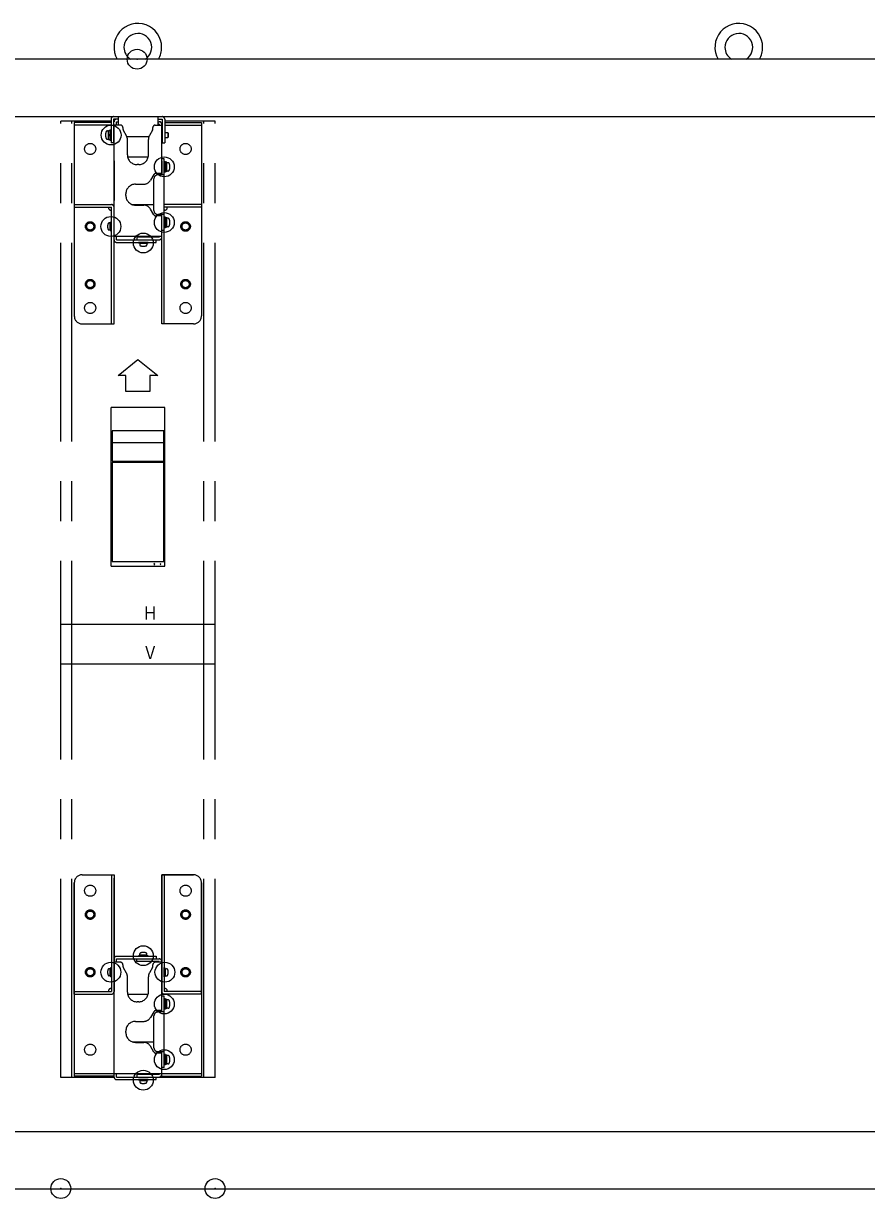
# Model space of a CAD drawing. Units: millimetres on the paper. Extents: x -384 to 384, y -238 to 239.
# Drawn here: x -99.58 to -78.37, y 176.8 to 206.36 of the extents above; entities that cross this region are included whole.
import ezdxf
from ezdxf.enums import TextEntityAlignment as Align

# ---------------------------------------------------------------- set-up
doc = ezdxf.new("R2010")
doc.units = ezdxf.units.MM
doc.header["$PDMODE"] = 32
doc.header["$PDSIZE"] = 0.5
doc.linetypes.add('CHAIN1', pattern=[8, 5, -1, 1, -1])
doc.layers.add('0-1_GAIKEI', color=7, linetype='Continuous')
doc.layers.add('0-6_DEFPOINTS', color=7, linetype='Continuous')
doc.styles.add('ＭＳ ゴシック', font='')
doc.styles.get('ＭＳ ゴシック').set_extended_font_data('MS Gothic')

msp = doc.modelspace()

# ---------------------------------------------------------------- linework, layer by layer
at = {"layer": '0-1_GAIKEI'}
for p, q in [((-57.523, 205.464), (-105.643, 205.464)), ((-58.889, 204.018), (-104.277, 204.018)), ((-105.623, 178.49), (-57.543, 178.49))]:
    msp.add_line(p, q, dxfattribs=at)
at = {"layer": '0-1_GAIKEI', "color": 1, "linetype": 'CHAIN1'}
for p, q in [((-97.377, 203.956), (-97.377, 203.356)), ((-97.377, 203.956), (-97.377, 203.356)), ((-97.313, 204.02), (-96.093, 204.02)), ((-97.313, 203.956), (-97.313, 203.356)), ((-97.203, 203.956), (-97.313, 203.956)), ((-97.203, 204.02), (-97.203, 203.806)), ((-97.203, 204.02), (-97.203, 203.806)), ((-96.203, 204.02), (-96.203, 203.806)), ((-96.203, 203.956), (-96.093, 203.956)), ((-96.093, 203.956), (-96.093, 203.356)), ((-96.029, 203.956), (-96.029, 203.356)), ((-98.643, 179.846), (-98.643, 203.906)), ((-97.377, 203.906), (-98.643, 203.906)), ((-98.363, 179.846), (-98.363, 203.906)), ((-98.303, 203.87), (-98.303, 199.006)), ((-97.377, 203.87), (-98.303, 203.87)), ((-97.377, 203.806), (-98.303, 203.806)), ((-97.469, 203.661), (-97.439, 203.661)), ((-97.439, 203.671), (-97.409, 203.671)), ((-97.439, 203.441), (-97.439, 203.671)), ((-97.409, 203.686), (-97.409, 203.426)), ((-97.409, 203.686), (-97.377, 203.686)), ((-97.377, 203.686), (-97.377, 203.426)), ((-97.139, 203.806), (-97.313, 203.806)), ((-97.303, 198.806), (-97.303, 203.892)), ((-97.239, 203.892), (-97.203, 203.892)), ((-97.239, 203.806), (-97.239, 203.892)), ((-97.079, 203.743), (-97.079, 203.706)), ((-97.071, 203.676), (-96.994, 203.542)), ((-96.335, 203.676), (-96.412, 203.542)), ((-96.327, 203.706), (-96.327, 203.743)), ((-96.267, 203.806), (-96.093, 203.806)), ((-96.203, 203.892), (-96.167, 203.892)), ((-96.167, 203.828), (-96.203, 203.828)), ((-96.167, 203.828), (-96.167, 203.806)), ((-96.103, 202.556), (-96.103, 203.828)), ((-94.763, 203.906), (-96.029, 203.906)), ((-96.029, 203.87), (-95.103, 203.87)), ((-96.029, 203.806), (-95.103, 203.806)), ((-95.103, 203.87), (-95.103, 199.006)), ((-95.043, 179.846), (-95.043, 203.906)), ((-94.763, 179.846), (-94.763, 203.906)), ((-97.469, 203.451), (-97.439, 203.451)), ((-97.439, 203.55), (-97.409, 203.58)), ((-97.439, 203.531), (-97.409, 203.561)), ((-97.439, 203.441), (-97.409, 203.441)), ((-97.409, 203.426), (-97.377, 203.426)), ((-96.981, 203.516), (-96.425, 203.516)), ((-96.967, 203.056), (-96.967, 203.442)), ((-96.439, 203.056), (-96.439, 203.442)), ((-96.029, 203.616), (-95.949, 203.616)), ((-96.029, 203.496), (-95.949, 203.496)), ((-95.949, 203.616), (-95.939, 203.606)), ((-95.939, 203.606), (-95.939, 203.506)), ((-97.313, 203.356), (-97.377, 203.356)), ((-96.093, 203.356), (-96.029, 203.356)), ((-97.303, 202.906), (-97.303, 201.906)), ((-96.962, 203.006), (-96.444, 203.006)), ((-96.683, 202.812), (-96.723, 202.812)), ((-96.103, 202.556), (-96.103, 202.956)), ((-96.039, 202.956), (-96.103, 202.956)), ((-96.103, 202.906), (-96.103, 202.556)), ((-96.039, 201.156), (-96.039, 202.956)), ((-96.039, 202.886), (-96.039, 202.626)), ((-96.007, 202.886), (-96.039, 202.886)), ((-96.007, 202.886), (-96.007, 202.626)), ((-95.977, 202.871), (-96.007, 202.871)), ((-95.977, 202.75), (-96.007, 202.78)), ((-95.977, 202.641), (-95.977, 202.871)), ((-95.946, 202.861), (-95.977, 202.861)), ((-96.3, 202.562), (-96.385, 202.418)), ((-96.103, 202.592), (-96.248, 202.592)), ((-96.039, 202.556), (-96.199, 202.556)), ((-96.167, 202.556), (-96.167, 202.592)), ((-96.007, 202.626), (-96.039, 202.626)), ((-95.977, 202.731), (-96.007, 202.761)), ((-95.977, 202.641), (-96.007, 202.641)), ((-95.946, 202.651), (-95.977, 202.651)), ((-96.763, 202.32), (-96.557, 202.32)), ((-96.299, 201.656), (-96.299, 202.456)), ((-97.007, 202.036), (-97.007, 202.076)), ((-98.303, 201.806), (-97.367, 201.806)), ((-98.303, 201.806), (-98.303, 199.006)), ((-98.303, 201.742), (-97.367, 201.742)), ((-97.443, 201.726), (-97.443, 201.742)), ((-97.383, 201.666), (-97.367, 201.666)), ((-97.367, 198.806), (-97.367, 201.742)), ((-97.367, 201.666), (-97.367, 201.742)), ((-97.303, 198.806), (-97.303, 201.742)), ((-96.844, 201.806), (-96.299, 201.806)), ((-96.763, 201.792), (-96.557, 201.792)), ((-96.3, 201.549), (-96.385, 201.693)), ((-95.103, 201.806), (-96.039, 201.806)), ((-96.039, 198.806), (-96.039, 201.742)), ((-95.103, 201.742), (-96.039, 201.742)), ((-96.039, 201.666), (-96.039, 201.742)), ((-96.023, 201.666), (-96.039, 201.666)), ((-95.963, 201.726), (-95.963, 201.742)), ((-95.103, 201.806), (-95.103, 199.006)), ((-97.399, 201.346), (-97.427, 201.344)), ((-97.399, 201.166), (-97.399, 201.346)), ((-97.383, 201.346), (-97.399, 201.346)), ((-97.383, 201.136), (-97.383, 201.376)), ((-97.383, 201.376), (-97.367, 201.376)), ((-97.383, 201.166), (-97.383, 201.346)), ((-97.367, 201.136), (-97.367, 201.376)), ((-96.103, 201.52), (-96.248, 201.52)), ((-96.039, 201.556), (-96.199, 201.556)), ((-96.167, 201.52), (-96.167, 201.556)), ((-96.103, 198.806), (-96.103, 201.556)), ((-96.103, 198.806), (-96.103, 201.556)), ((-96.103, 201.156), (-96.103, 201.556)), ((-96.039, 201.486), (-96.039, 201.226)), ((-96.007, 201.486), (-96.039, 201.486)), ((-96.007, 201.486), (-96.007, 201.226)), ((-95.977, 201.471), (-96.007, 201.471)), ((-95.977, 201.35), (-96.007, 201.38)), ((-95.977, 201.331), (-96.007, 201.361)), ((-95.977, 201.241), (-95.977, 201.471)), ((-95.946, 201.461), (-95.977, 201.461)), ((-97.399, 201.166), (-97.427, 201.167)), ((-97.399, 201.26), (-97.383, 201.282)), ((-97.399, 201.225), (-97.383, 201.248)), ((-97.383, 201.166), (-97.399, 201.166)), ((-97.383, 201.136), (-97.367, 201.136)), ((-96.103, 201.006), (-97.303, 201.006)), ((-97.239, 200.92), (-97.239, 201.006)), ((-96.167, 201.006), (-96.167, 200.984)), ((-96.039, 201.156), (-96.103, 201.156)), ((-96.007, 201.226), (-96.039, 201.226)), ((-95.977, 201.241), (-96.007, 201.241)), ((-95.946, 201.251), (-95.977, 201.251)), ((-97.239, 200.92), (-96.167, 200.92)), ((-97.239, 200.856), (-96.243, 200.856)), ((-96.727, 200.984), (-96.727, 200.92)), ((-96.167, 200.984), (-96.727, 200.984)), ((-96.687, 200.84), (-96.687, 200.856)), ((-96.447, 200.856), (-96.687, 200.856)), ((-96.447, 200.84), (-96.687, 200.84)), ((-96.477, 200.84), (-96.657, 200.84)), ((-96.657, 200.84), (-96.657, 200.824)), ((-96.657, 200.824), (-96.655, 200.796)), ((-96.477, 200.824), (-96.657, 200.824)), ((-96.571, 200.824), (-96.594, 200.84)), ((-96.537, 200.824), (-96.559, 200.84)), ((-96.477, 200.824), (-96.478, 200.796)), ((-96.477, 200.84), (-96.477, 200.824)), ((-96.447, 200.84), (-96.447, 200.856)), ((-96.243, 200.856), (-96.243, 200.92)), ((-98.103, 198.806), (-97.303, 198.806)), ((-98.103, 198.806), (-97.303, 198.806)), ((-95.303, 198.806), (-96.103, 198.806)), ((-95.303, 198.806), (-96.103, 198.806)), ((-97.383, 196.686), (-97.383, 192.728)), ((-96.043, 196.706), (-97.363, 196.706)), ((-96.023, 192.728), (-96.023, 196.686)), ((-96.054, 195.815), (-97.346, 195.815)), ((-97.363, 192.708), (-96.043, 192.708)), ((-94.763, 191.246), (-98.643, 191.246)), ((-94.763, 190.246), (-98.643, 190.246)), ((-98.303, 184.746), (-98.303, 179.882)), ((-98.303, 181.946), (-98.303, 184.746)), ((-98.103, 184.946), (-97.303, 184.946)), ((-98.103, 184.946), (-97.303, 184.946)), ((-97.367, 184.946), (-97.367, 182.01)), ((-97.303, 179.86), (-97.303, 184.946)), ((-97.303, 184.946), (-97.303, 182.01)), ((-96.103, 184.946), (-95.303, 184.946)), ((-96.103, 181.496), (-96.103, 184.946)), ((-95.303, 184.946), (-96.103, 184.946)), ((-96.103, 184.946), (-96.103, 182.01)), ((-96.039, 184.946), (-96.039, 182.01)), ((-95.103, 184.746), (-95.103, 179.882)), ((-95.103, 181.946), (-95.103, 184.746)), ((-97.139, 182.746), (-97.303, 182.746)), ((-97.239, 182.896), (-96.243, 182.896)), ((-97.239, 182.832), (-96.167, 182.832)), ((-97.239, 182.746), (-97.239, 182.832)), ((-97.079, 182.683), (-97.079, 182.646)), ((-96.727, 182.768), (-96.727, 182.832)), ((-96.167, 182.768), (-96.727, 182.768)), ((-96.447, 182.912), (-96.687, 182.912)), ((-96.687, 182.912), (-96.687, 182.896)), ((-96.447, 182.896), (-96.687, 182.896)), ((-96.657, 182.928), (-96.655, 182.955)), ((-96.477, 182.928), (-96.657, 182.928)), ((-96.657, 182.912), (-96.657, 182.928)), ((-96.477, 182.912), (-96.657, 182.912)), ((-96.571, 182.928), (-96.594, 182.912)), ((-96.537, 182.928), (-96.559, 182.912)), ((-96.477, 182.928), (-96.478, 182.955)), ((-96.477, 182.912), (-96.477, 182.928)), ((-96.447, 182.912), (-96.447, 182.896)), ((-96.327, 182.646), (-96.327, 182.683)), ((-96.103, 182.746), (-96.267, 182.746)), ((-96.243, 182.896), (-96.243, 182.832)), ((-96.167, 182.768), (-96.167, 182.746)), ((-97.399, 182.586), (-97.427, 182.584)), ((-97.399, 182.406), (-97.427, 182.407)), ((-97.399, 182.406), (-97.399, 182.586)), ((-97.383, 182.586), (-97.399, 182.586)), ((-97.399, 182.5), (-97.383, 182.522)), ((-97.399, 182.465), (-97.383, 182.488)), ((-97.383, 182.406), (-97.399, 182.406)), ((-97.383, 182.376), (-97.383, 182.616)), ((-97.383, 182.616), (-97.367, 182.616)), ((-97.383, 182.406), (-97.383, 182.586)), ((-97.383, 182.376), (-97.367, 182.376)), ((-97.367, 182.376), (-97.367, 182.616)), ((-97.071, 182.616), (-96.994, 182.482)), ((-96.967, 181.996), (-96.967, 182.382)), ((-96.439, 181.996), (-96.439, 182.382)), ((-96.335, 182.616), (-96.412, 182.482)), ((-96.023, 182.616), (-96.039, 182.616)), ((-96.039, 182.376), (-96.039, 182.616)), ((-96.023, 182.376), (-96.039, 182.376)), ((-96.023, 182.376), (-96.023, 182.616)), ((-96.023, 182.406), (-96.023, 182.586)), ((-96.023, 182.586), (-96.007, 182.586)), ((-96.007, 182.5), (-96.023, 182.522)), ((-96.007, 182.465), (-96.023, 182.488)), ((-96.023, 182.406), (-96.007, 182.406)), ((-96.007, 182.586), (-95.979, 182.584)), ((-96.007, 182.406), (-96.007, 182.586)), ((-96.007, 182.406), (-95.979, 182.407)), ((-97.383, 182.086), (-97.367, 182.086)), ((-97.367, 182.086), (-97.367, 182.01)), ((-96.023, 182.086), (-96.039, 182.086)), ((-96.039, 182.086), (-96.039, 182.01)), ((-98.303, 182.01), (-97.367, 182.01)), ((-98.303, 181.946), (-97.367, 181.946)), ((-97.443, 182.026), (-97.443, 182.01)), ((-96.962, 181.946), (-96.444, 181.946)), ((-96.103, 181.496), (-96.103, 181.896)), ((-96.039, 181.896), (-96.103, 181.896)), ((-95.103, 182.01), (-96.039, 182.01)), ((-95.103, 181.946), (-96.039, 181.946)), ((-96.039, 180.096), (-96.039, 181.896)), ((-96.039, 181.826), (-96.039, 181.566)), ((-96.007, 181.826), (-96.039, 181.826)), ((-96.007, 181.826), (-96.007, 181.566)), ((-95.977, 181.811), (-96.007, 181.811)), ((-95.977, 181.581), (-95.977, 181.811)), ((-95.946, 181.801), (-95.977, 181.801)), ((-95.963, 182.026), (-95.963, 182.01)), ((-96.683, 181.752), (-96.723, 181.752)), ((-96.3, 181.502), (-96.385, 181.358)), ((-96.103, 181.532), (-96.248, 181.532)), ((-96.039, 181.496), (-96.199, 181.496)), ((-96.007, 181.566), (-96.039, 181.566)), ((-95.977, 181.69), (-96.007, 181.72)), ((-95.977, 181.671), (-96.007, 181.701)), ((-95.977, 181.581), (-96.007, 181.581)), ((-95.946, 181.591), (-95.977, 181.591)), ((-96.763, 181.26), (-96.557, 181.26)), ((-96.299, 180.596), (-96.299, 181.396)), ((-97.007, 180.976), (-97.007, 181.016)), ((-96.844, 180.746), (-96.299, 180.746)), ((-96.763, 180.732), (-96.557, 180.732)), ((-96.3, 180.489), (-96.385, 180.633)), ((-96.103, 180.46), (-96.248, 180.46)), ((-96.039, 180.496), (-96.199, 180.496)), ((-96.103, 179.882), (-96.103, 180.496)), ((-96.103, 180.096), (-96.103, 180.496)), ((-96.039, 180.426), (-96.039, 180.166)), ((-96.007, 180.426), (-96.039, 180.426)), ((-96.007, 180.426), (-96.007, 180.166)), ((-95.977, 180.411), (-96.007, 180.411)), ((-95.977, 180.29), (-96.007, 180.32)), ((-95.977, 180.181), (-95.977, 180.411)), ((-95.946, 180.401), (-95.977, 180.401)), ((-96.039, 180.096), (-96.103, 180.096)), ((-96.007, 180.166), (-96.039, 180.166)), ((-95.977, 180.271), (-96.007, 180.301)), ((-95.977, 180.181), (-96.007, 180.181)), ((-95.946, 180.191), (-95.977, 180.191)), ((-97.301, 179.846), (-98.643, 179.846)), ((-98.303, 179.946), (-95.103, 179.946)), ((-97.303, 179.882), (-98.303, 179.882)), ((-97.239, 179.86), (-97.239, 179.946)), ((-97.239, 179.86), (-96.167, 179.86)), ((-97.239, 179.796), (-96.243, 179.796)), ((-96.727, 179.924), (-96.727, 179.86)), ((-96.167, 179.924), (-96.727, 179.924)), ((-96.687, 179.78), (-96.687, 179.796)), ((-96.447, 179.796), (-96.687, 179.796)), ((-96.447, 179.78), (-96.687, 179.78)), ((-96.477, 179.78), (-96.657, 179.78)), ((-96.657, 179.78), (-96.657, 179.764)), ((-96.657, 179.764), (-96.655, 179.736)), ((-96.477, 179.764), (-96.657, 179.764)), ((-96.571, 179.764), (-96.594, 179.78)), ((-96.537, 179.764), (-96.559, 179.78)), ((-96.477, 179.764), (-96.478, 179.736)), ((-96.477, 179.78), (-96.477, 179.764)), ((-96.447, 179.78), (-96.447, 179.796)), ((-96.243, 179.796), (-96.243, 179.86)), ((-94.763, 179.846), (-96.243, 179.846)), ((-96.167, 179.946), (-96.167, 179.924)), ((-96.103, 179.882), (-95.103, 179.882))]:
    msp.add_line(p, q, dxfattribs=at)
for points in [[(-95.949, 203.616), (-95.949, 203.496), (-95.939, 203.506)], [(-96.302, 192.748), (-96.28, 192.765), (-96.302, 192.781)], [(-96.122, 192.748), (-96.144, 192.765), (-96.122, 192.781)]]:
    msp.add_lwpolyline(points, dxfattribs=at)
for points in [[(-96.703, 197.906), (-96.203, 197.506), (-96.403, 197.506), (-96.403, 197.106), (-97.003, 197.106), (-97.003, 197.506), (-97.203, 197.506)], [(-97.353, 195.353), (-96.053, 195.353), (-96.053, 196.115), (-97.353, 196.115)], [(-97.353, 192.832), (-96.053, 192.832), (-96.053, 195.318), (-97.353, 195.318)]]:
    msp.add_lwpolyline(points, close=True, dxfattribs=at)
at = {"layer": '0-1_GAIKEI'}
msp.add_lwpolyline([(-105.643, 178.47), (-105.643, 177.044), (-57.523, 177.044)], dxfattribs=at)
at = {"layer": '0-1_GAIKEI', "color": 1, "linetype": 'CHAIN1'}
for centre, radius in [((-97.903, 203.206), 0.14), ((-97.903, 203.206), 0.14), ((-95.503, 203.206), 0.14), ((-95.503, 203.206), 0.14), ((-97.903, 201.256), 0.12), ((-97.903, 201.256), 0.09), ((-97.903, 201.256), 0.09), ((-95.503, 201.256), 0.12), ((-95.503, 201.256), 0.09), ((-95.503, 201.256), 0.09), ((-97.903, 199.806), 0.12), ((-97.903, 199.806), 0.09), ((-97.903, 199.806), 0.09), ((-95.503, 199.806), 0.12), ((-95.503, 199.806), 0.09), ((-95.503, 199.806), 0.09), ((-97.903, 199.206), 0.14), ((-97.903, 199.206), 0.14), ((-97.903, 199.206), 0.14), ((-95.503, 199.206), 0.14), ((-95.503, 199.206), 0.14), ((-95.503, 199.206), 0.14), ((-97.903, 184.546), 0.14), ((-97.903, 184.546), 0.14), ((-95.503, 184.546), 0.14), ((-95.503, 184.546), 0.14), ((-97.903, 183.946), 0.12), ((-97.903, 183.946), 0.09), ((-97.903, 183.946), 0.09), ((-95.503, 183.946), 0.12), ((-95.503, 183.946), 0.09), ((-95.503, 183.946), 0.09), ((-97.903, 182.496), 0.12), ((-97.903, 182.496), 0.09), ((-97.903, 182.496), 0.09), ((-95.503, 182.496), 0.12), ((-95.503, 182.496), 0.09), ((-95.503, 182.496), 0.09), ((-97.903, 180.546), 0.14), ((-95.503, 180.546), 0.14)]:
    msp.add_circle(centre, radius, dxfattribs=at)
at = {"layer": '0-1_GAIKEI', "color": 1}
for centre, radius, start, end in [((-96.705, 205.762), 0.6, 0, 209.7797), ((-81.585, 205.762), 0.6, 0, 209.7797), ((-96.705, 205.762), 0.35, 301.6326, 180), ((-81.585, 205.762), 0.35, 301.6326, 180), ((-96.705, 205.762), 0.35, 180, 238.3674), ((-96.705, 205.762), 0.6, 330.2203, 0), ((-81.585, 205.762), 0.35, 180, 238.3674), ((-81.585, 205.762), 0.6, 330.2203, 0)]:
    msp.add_arc(centre, radius, start, end, dxfattribs=at)
at = {"layer": '0-1_GAIKEI', "color": 1, "linetype": 'CHAIN1'}
for centre, radius, start, end in [((-97.313, 203.956), 0.064, 90, 180), ((-97.239, 203.892), 0.064, 90, 180), ((-96.093, 203.956), 0.064, 0, 90), ((-97.469, 203.623), 0.038, 90, 163.9271), ((-97.141, 203.744), 0.0618, 359.7221, 88.3285), ((-97.019, 203.706), 0.06, 180, 210), ((-96.387, 203.706), 0.06, 330, 0), ((-96.265, 203.744), 0.0618, 91.6715, 180.2779), ((-96.167, 203.828), 0.064, 0, 90), ((-97.237, 203.556), 0.28, 163.9271, 196.0729), ((-97.469, 203.489), 0.038, 196.0729, 270), ((-97.167, 203.442), 0.2, 0, 30), ((-96.239, 203.442), 0.2, 150, 180), ((-96.723, 203.056), 0.244, 180, 270), ((-96.683, 203.056), 0.244, 270, 0), ((-95.946, 202.823), 0.038, 16.0729, 90), ((-96.179, 202.756), 0.28, 343.9271, 16.0729), ((-96.248, 202.532), 0.06, 90, 149.5344), ((-96.199, 202.456), 0.1, 90, 180), ((-95.946, 202.689), 0.038, 270, 343.9271), ((-96.763, 202.076), 0.244, 90, 180), ((-96.557, 202.52), 0.2, 270, 329.5344), ((-96.763, 202.036), 0.244, 180, 270), ((-97.383, 201.726), 0.06, 180, 270), ((-97.367, 201.742), 0.064, 0, 90), ((-96.557, 201.592), 0.2, 30.4656, 90), ((-96.199, 201.656), 0.1, 180, 270), ((-96.023, 201.726), 0.06, 270, 0), ((-97.225, 201.256), 0.24, 164.214, 195.786), ((-97.425, 201.312), 0.032, 93, 164.214), ((-96.248, 201.58), 0.06, 210.4656, 270), ((-95.946, 201.423), 0.038, 16.0729, 90), ((-96.179, 201.356), 0.28, 343.9271, 16.0729), ((-97.425, 201.199), 0.032, 195.786, 267), ((-95.946, 201.289), 0.038, 270, 343.9271), ((-97.239, 200.92), 0.064, 180, 270), ((-96.623, 200.797), 0.032, 183, 254.214), ((-96.567, 200.998), 0.24, 254.214, 285.786), ((-96.51, 200.797), 0.032, 285.786, 357), ((-96.167, 200.984), 0.064, 270, 0), ((-98.103, 199.006), 0.2, 180, 270), ((-98.103, 199.006), 0.2, 180, 270), ((-95.303, 199.006), 0.2, 270, 0), ((-95.303, 199.006), 0.2, 270, 0), ((-97.363, 196.686), 0.02, 90, 180), ((-96.043, 196.686), 0.02, 0, 90), ((-97.363, 192.728), 0.02, 180, 270), ((-96.043, 192.728), 0.02, 270, 0), ((-98.103, 184.746), 0.2, 90, 180), ((-98.103, 184.746), 0.2, 90, 180), ((-95.303, 184.746), 0.2, 0, 90), ((-95.303, 184.746), 0.2, 0, 90), ((-96.623, 182.954), 0.032, 105.786, 177), ((-96.567, 182.754), 0.24, 74.214, 105.786), ((-96.51, 182.954), 0.032, 3, 74.214), ((-97.239, 182.832), 0.064, 90, 180), ((-97.141, 182.684), 0.0618, 359.7221, 88.3285), ((-96.265, 182.684), 0.0618, 91.6715, 180.2779), ((-96.167, 182.768), 0.064, 0, 90), ((-97.225, 182.496), 0.24, 164.214, 195.786), ((-97.425, 182.552), 0.032, 93, 164.214), ((-97.425, 182.439), 0.032, 195.786, 267), ((-97.019, 182.646), 0.06, 180, 210), ((-97.167, 182.382), 0.2, 0, 30), ((-96.239, 182.382), 0.2, 150, 180), ((-96.387, 182.646), 0.06, 330, 0), ((-95.981, 182.552), 0.032, 15.786, 87), ((-95.981, 182.439), 0.032, 273, 344.214), ((-96.181, 182.496), 0.24, 344.214, 15.786), ((-97.383, 182.026), 0.06, 90, 180), ((-96.023, 182.026), 0.06, 0, 90), ((-97.367, 182.01), 0.064, 270, 0), ((-96.723, 181.996), 0.244, 180, 270), ((-96.683, 181.996), 0.244, 270, 0), ((-96.039, 182.01), 0.064, 180, 270), ((-95.946, 181.763), 0.038, 16.0729, 90), ((-96.248, 181.472), 0.06, 90, 149.5344), ((-96.199, 181.396), 0.1, 90, 180), ((-95.946, 181.629), 0.038, 270, 343.9271), ((-96.179, 181.696), 0.28, 343.9271, 16.0729), ((-96.763, 181.016), 0.244, 90, 180), ((-96.557, 181.46), 0.2, 270, 329.5344), ((-96.763, 180.976), 0.244, 180, 270), ((-96.557, 180.532), 0.2, 30.4656, 90), ((-96.248, 180.52), 0.06, 210.4656, 270), ((-96.199, 180.596), 0.1, 180, 270), ((-95.946, 180.363), 0.038, 16.0729, 90), ((-96.179, 180.296), 0.28, 343.9271, 16.0729), ((-95.946, 180.229), 0.038, 270, 343.9271), ((-97.239, 179.86), 0.064, 180, 270), ((-96.623, 179.737), 0.032, 183, 254.214), ((-96.51, 179.737), 0.032, 285.786, 357), ((-96.167, 179.924), 0.064, 270, 0), ((-96.567, 179.938), 0.24, 254.214, 285.786)]:
    msp.add_arc(centre, radius, start, end, dxfattribs=at)
at = {"layer": '0-1_GAIKEI', "color": 1}
for p in [(-97.377, 203.556), (-96.039, 202.756), (-96.039, 201.356), (-97.383, 201.256), (-96.567, 200.84), (-96.567, 182.912), (-97.383, 182.496), (-96.023, 182.496), (-96.039, 181.696), (-96.039, 180.296), (-96.567, 179.78)]:
    msp.add_point(p, dxfattribs=at)
at = {"layer": '0-6_DEFPOINTS'}
for p in [(-96.723, 205.464), (-98.643, 177.054), (-94.763, 177.054)]:
    msp.add_point(p, dxfattribs=at)

# ---------------------------------------------------------------- texts
at = {"layer": '0-1_GAIKEI', "color": 1, "style": 'ＭＳ ゴシック', "width": 0.85}
for s, p in [('Ｈ', (-96.586, 191.264)), ('Ｖ', (-96.586, 190.274))]:
    msp.add_text(s, height=0.332, dxfattribs=at).set_placement(p, align=Align.BOTTOM_LEFT)

doc.saveas('drawing.dxf')
